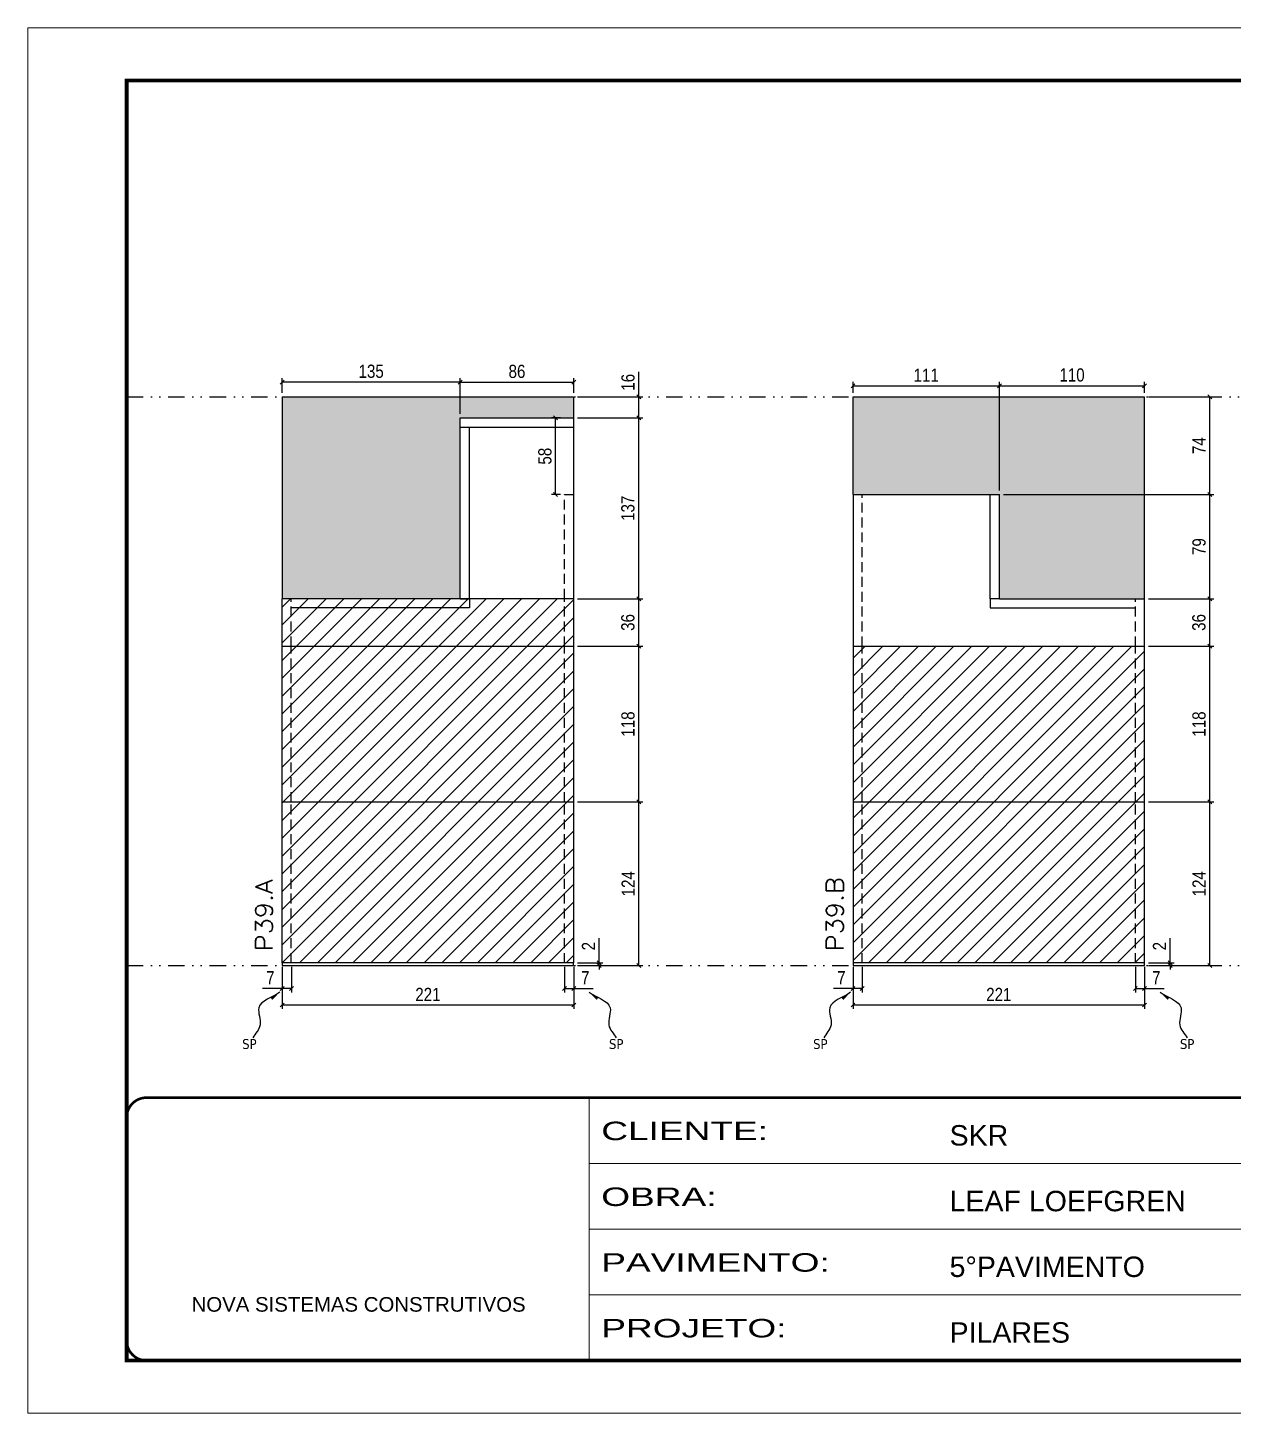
# Model space of a CAD drawing. Extents: x 14400 to 27878, y -21631 to 6985.
# Drawn here: x 15998 to 16912, y -6700 to -5650 of the extents above; entities that cross this region are included whole.
import ezdxf

# ---------------------------------------------------------------- set-up
doc = ezdxf.new("R2010")
doc.units = 0
for name, pattern in [('CONTINUO', [0]), ('DASHED', [0.75, 0.5, -0.25]), ('DIVIDE2', [0.625, 0.25, -0.125, 0, -0.125, 0, -0.125]), ('HIDDEN', [0.375, 0.25, -0.125])]:
    doc.linetypes.add(name, pattern=pattern)
for name, color, linetype in [('COTA', 241, 'Continuous'), ('Nível', 160, 'Continuous'), ('Painéis', 200, 'Continuous'), ('SARR_2.2x7', 40, 'Continuous'), ('Sarrafo de Pressão', 42, 'HIDDEN'), ('texto', 7, 'Continuous')]:
    doc.layers.add(name, color=color, linetype=linetype)
for name, color, linetype, lineweight in [('Folhas', 255, 'Continuous', 9), ('Hachura', 251, 'Continuous', 9), ('SARRAFO DE PRESSAO', 251, 'DASHED', 9), ('Texto Seção', 7, 'Continuous', 15)]:
    doc.layers.add(name, color=color, linetype=linetype, lineweight=lineweight)
doc.styles.add('ARIAL', font='arial.ttf')
doc.styles.add('COTA TECNICA', font='techl___.ttf', dxfattribs={"height": 10})
doc.styles.add('COTA TECNICA-50', font='techl___.ttf', dxfattribs={"height": 10})
doc.styles.add('REGUA-120', font='ROMANS.shx', dxfattribs={"height": 15})
doc.styles.get("Standard").update_dxf_attribs({"font": 'arial.ttf'})
doc.styles.add('Tecnologia', font='')
doc.styles.get('Tecnologia').set_extended_font_data('Forgotten Futurist')
doc.dimstyles.new('COTA PAINEL-50', dxfattribs={"dimtxt": 10, "dimasz": 3, "dimexe": 3, "dimexo": 3, "dimgap": 3, "dimtad": 1, "dimdec": 1, "dimzin": 12, "dimdsep": 46, "dimtxsty": 'COTA TECNICA-50', "dimblk1": 'OBLIQUE', "dimblk2": 'OBLIQUE', "dimsah": 1, "dimcen": 0.9, "dimclrd": 4, "dimclre": 4, "dimclrt": 240, "dimadec": 1, "dimazin": 3, "dimtfac": 1, "dimtdec": 1, "dimtmove": 0, "dimatfit": 3, "dimfxl": 1, "dimtolj": 1, "dimtzin": 12, "dimarcsym": 0})
doc.dimstyles.new('PAINEL', dxfattribs={"dimtxt": 10, "dimasz": 3, "dimexe": 3, "dimexo": 3, "dimgap": 3, "dimtad": 1, "dimdec": 1, "dimzin": 12, "dimdsep": 46, "dimtxsty": 'COTA TECNICA', "dimblk1": 'OBLIQUE', "dimblk2": 'OBLIQUE', "dimsah": 1, "dimcen": 0.9, "dimclrd": 4, "dimclre": 4, "dimclrt": 240, "dimadec": 1, "dimazin": 3, "dimtfac": 1, "dimtdec": 1, "dimtmove": 0, "dimatfit": 3, "dimfxl": 1, "dimtolj": 1, "dimtzin": 12, "dimarcsym": 0})
doc.dimstyles.get("Standard").update_dxf_attribs({"dimtxt": 0.18, "dimasz": 0.18, "dimexe": 0.18, "dimexo": 0.0625, "dimgap": 0.09, "dimtad": 0, "dimtih": 1, "dimtoh": 1, "dimdec": 4, "dimzin": 0, "dimdsep": 46, "dimtxsty": 'Standard', "dimcen": 0.09, "dimadec": 0, "dimazin": 0, "dimtfac": 1, "dimtdec": 4, "dimtofl": 0, "dimtmove": 0, "dimatfit": 3, "dimfxl": 1, "dimtolj": 1, "dimtzin": 0, "dimarcsym": 0})

# ---------------------------------------------------------------- blocks, each defined once
blk = doc.blocks.new('9999999999')
at = {"color": 30, "linetype": 'CONTINUO'}
for p, q in [((98564.6, 34230.2), (98564.6, 34429.4)), ((98564.6, 34379.6), (99584, 34379.6)), ((98564.6, 34329.8), (99488, 34329.8)), ((98564.6, 34280), (99488, 34280))]:
    blk.add_line(p, q, dxfattribs=at)
at = {"color": 30, "linetype": 'CONTINUO', "const_width": 2}
blk.add_lwpolyline([(99584, 34230.2), (99584, 34414.4, 0.414214), (99569, 34429.4), (98229, 34429.4, 0.414214), (98214, 34414.4), (98214, 34245.2, 0.414214), (98229, 34230.2), (99584, 34230.2)], format="xyb", dxfattribs=at)
at = {"layer": 'Folhas'}
blk.add_lwpolyline([(98139, 34190.2), (99624, 34190.2), (99624, 35240.2), (98139, 35240.2)], close=True, dxfattribs=at)
at = {"layer": 'Folhas', "color": 30, "const_width": 3}
blk.add_lwpolyline([(98214, 34230.2), (99584, 34230.2), (99584, 35200.2), (98214, 35200.2)], close=True, dxfattribs=at)
at = {"color": 7, "linetype": 'Continuous', "ltscale": 5, "style": 'ARIAL'}
for s, height, p in [('SKR', 15.48, (98837.7, 34393.1)), ('LEAF LOEFGREN', 15.483, (98837.7, 34343.3)), ('5°PAVIMENTO', 15.483, (98837.7, 34293.5)), ('NOVA SISTEMAS CONSTRUTIVOS', 11.059, (98263.2, 34267.2)), ('PILARES', 15.48, (98837.7, 34243.7))]:
    blk.add_text(s, height=height, dxfattribs=at).set_placement(p)
at = {"layer": 'Folhas', "color": 7, "style": 'Tecnologia', "width": 1.5}
for s, p in [('CLIENTE:', (98573.7, 34397.2)), ('OBRA:', (98573.7, 34347.3)), ('PAVIMENTO:', (98573.7, 34297.5)), ('PROJETO:', (98573.7, 34247.7))]:
    blk.add_text(s, height=14, dxfattribs=at).set_placement(p)
blk = doc.blocks.new('_Oblique')
at = {"color": 0, "linetype": 'ByBlock', "lineweight": -2}
blk.add_line((-0.5, -0.5), (0.5, 0.5), dxfattribs=at)
blk = doc.blocks.new('*D4121')
at = {"layer": 'COTA', "color": 4, "lineweight": -2, "transparency": 16777216}
for p, q in [((16191.3, -6361.3), (16191.3, -6393.2)), ((16412.3, -6361.3), (16412.3, -6393.2)), ((16412.3, -6390.2), (16191.3, -6390.2))]:
    blk.add_line(p, q, dxfattribs=at)
at = {"layer": 'Defpoints', "color": 0, "transparency": 16777216}
for p in [(16191.3, -6358.3), (16412.3, -6358.3), (16191.3, -6390.2)]:
    blk.add_point(p, dxfattribs=at)
at = {"layer": 'COTA', "color": 4, "lineweight": -2, "transparency": 16777216, "xscale": 3, "yscale": 3, "zscale": 3, "rotation": 180}
blk.add_blockref('_Oblique', (16191.3, -6390.2), dxfattribs=at)
at = {"layer": 'COTA', "color": 4, "lineweight": -2, "transparency": 16777216, "xscale": 3, "yscale": 3, "zscale": 3}
blk.add_blockref('_Oblique', (16412.3, -6390.2), dxfattribs=at)
at = {"layer": 'COTA', "color": 240, "transparency": 16777216, "insert": (16301.8, -6382.2), "char_height": 10, "attachment_point": 5, "style": 'COTA TECNICA'}
blk.add_mtext('\\A1;221', dxfattribs=at)
blk = doc.blocks.new('*D4122')
at = {"layer": 'COTA', "color": 4, "lineweight": -2, "transparency": 16777216}
for p, q in [((16405.3, -6361.3), (16405.3, -6380.6)), ((16412.3, -6363.3), (16412.3, -6380.6)), ((16405.3, -6377.6), (16412.3, -6377.6)), ((16412.3, -6377.6), (16427, -6377.6))]:
    blk.add_line(p, q, dxfattribs=at)
at = {"layer": 'Defpoints', "color": 0, "transparency": 16777216}
for p in [(16405.3, -6358.3), (16412.3, -6360.3), (16412.3, -6377.6)]:
    blk.add_point(p, dxfattribs=at)
at = {"layer": 'COTA', "color": 4, "lineweight": -2, "transparency": 16777216, "xscale": 3, "yscale": 3, "zscale": 3, "rotation": 180}
blk.add_blockref('_Oblique', (16405.3, -6377.6), dxfattribs=at)
at = {"layer": 'COTA', "color": 4, "lineweight": -2, "transparency": 16777216, "xscale": 3, "yscale": 3, "zscale": 3}
blk.add_blockref('_Oblique', (16412.3, -6377.6), dxfattribs=at)
at = {"layer": 'COTA', "color": 240, "transparency": 16777216, "insert": (16421.1, -6369.5), "char_height": 10, "attachment_point": 5, "style": 'COTA TECNICA-50'}
blk.add_mtext('\\A1;7', dxfattribs=at)
blk = doc.blocks.new('*D4123')
at = {"layer": 'COTA', "color": 4, "lineweight": -2, "transparency": 16777216}
for p, q in [((16198.3, -6361.3), (16198.3, -6380.6)), ((16191.3, -6363.3), (16191.3, -6380.6)), ((16191.3, -6377.6), (16176.5, -6377.6)), ((16198.3, -6377.6), (16191.3, -6377.6))]:
    blk.add_line(p, q, dxfattribs=at)
at = {"layer": 'Defpoints', "color": 0, "transparency": 16777216}
for p in [(16191.3, -6360.3), (16198.3, -6358.3), (16191.3, -6377.6)]:
    blk.add_point(p, dxfattribs=at)
at = {"layer": 'COTA', "color": 4, "lineweight": -2, "transparency": 16777216, "xscale": 3, "yscale": 3, "zscale": 3, "rotation": 180}
blk.add_blockref('_Oblique', (16191.3, -6377.6), dxfattribs=at)
at = {"layer": 'COTA', "color": 4, "lineweight": -2, "transparency": 16777216, "xscale": 3, "yscale": 3, "zscale": 3}
blk.add_blockref('_Oblique', (16198.3, -6377.6), dxfattribs=at)
at = {"layer": 'COTA', "color": 240, "transparency": 16777216, "insert": (16182.4, -6369.5), "char_height": 10, "attachment_point": 5, "style": 'COTA TECNICA-50'}
blk.add_mtext('\\A1;7', dxfattribs=at)
blk = doc.blocks.new('*D4124')
at = {"layer": 'COTA', "color": 4, "lineweight": -2, "transparency": 16777216}
for p, q in [((16431.5, -6358.3), (16431.5, -6339.5)), ((16415.3, -6358.3), (16434.5, -6358.3)), ((16415.3, -6360.3), (16434.5, -6360.3)), ((16431.5, -6360.3), (16431.5, -6358.3)), ((16431.5, -6360.3), (16431.5, -6363.3))]:
    blk.add_line(p, q, dxfattribs=at)
at = {"layer": 'Defpoints', "color": 0, "transparency": 16777216}
for p in [(16412.3, -6358.3), (16412.3, -6360.3), (16431.5, -6360.3)]:
    blk.add_point(p, dxfattribs=at)
at = {"layer": 'COTA', "color": 4, "lineweight": -2, "transparency": 16777216, "xscale": 3, "yscale": 3, "zscale": 3}
for p, rotation in [((16431.5, -6358.3), 270), ((16431.5, -6360.3), 90)]:
    blk.add_blockref('_Oblique', p, dxfattribs=dict(at, rotation=rotation))
at = {"layer": 'COTA', "color": 240, "transparency": 16777216, "insert": (16423.5, -6345.6), "char_height": 10, "attachment_point": 5, "rotation": 90, "style": 'COTA TECNICA-50'}
blk.add_mtext('\\A1;2', dxfattribs=at)
blk = doc.blocks.new('*D4118')
at = {"layer": 'COTA', "color": 4, "linetype": 'ByBlock', "lineweight": -2, "transparency": 16777216}
for p, q in [((16415.3, -6236.3), (16464.6, -6236.3)), ((16461.6, -6360.3), (16461.6, -6236.3)), ((16415.3, -6360.3), (16464.6, -6360.3))]:
    blk.add_line(p, q, dxfattribs=at)
at = {"layer": 'Defpoints', "color": 0, "linetype": 'ByBlock', "transparency": 16777216}
for p in [(16412.3, -6236.3), (16461.6, -6236.3), (16412.3, -6360.3)]:
    blk.add_point(p, dxfattribs=at)
at = {"layer": 'COTA', "color": 4, "linetype": 'ByBlock', "lineweight": -2, "transparency": 16777216, "xscale": 3, "yscale": 3, "zscale": 3}
for p, rotation in [((16461.6, -6236.3), 90), ((16461.6, -6360.3), 270)]:
    blk.add_blockref('_Oblique', p, dxfattribs=dict(at, rotation=rotation))
at = {"layer": 'COTA', "color": 240, "linetype": 'ByBlock', "transparency": 16777216, "insert": (16453.6, -6298.3), "char_height": 10, "attachment_point": 5, "rotation": 90, "style": 'COTA TECNICA'}
blk.add_mtext('\\A1;124', dxfattribs=at)
blk = doc.blocks.new('*D4119')
at = {"layer": 'COTA', "color": 4, "lineweight": -2, "transparency": 16777216}
for p, q in [((16415.3, -6118.3), (16464.6, -6118.3)), ((16461.6, -6236.3), (16461.6, -6118.3)), ((16415.3, -6236.3), (16464.6, -6236.3))]:
    blk.add_line(p, q, dxfattribs=at)
at = {"layer": 'Defpoints', "color": 0, "transparency": 16777216}
for p in [(16412.3, -6118.3), (16461.6, -6118.3), (16412.3, -6236.3)]:
    blk.add_point(p, dxfattribs=at)
at = {"layer": 'COTA', "color": 4, "lineweight": -2, "transparency": 16777216, "xscale": 3, "yscale": 3, "zscale": 3}
for p, rotation in [((16461.6, -6118.3), 90), ((16461.6, -6236.3), 270)]:
    blk.add_blockref('_Oblique', p, dxfattribs=dict(at, rotation=rotation))
at = {"layer": 'COTA', "color": 240, "transparency": 16777216, "insert": (16453.5, -6177.3), "char_height": 10, "attachment_point": 5, "rotation": 90, "style": 'COTA TECNICA'}
blk.add_mtext('\\A1;118', dxfattribs=at)
blk = doc.blocks.new('*D4129')
at = {"layer": 'COTA', "color": 4, "lineweight": -2, "transparency": 16777216}
for p, q in [((16415.3, -6082.3), (16464.6, -6082.3)), ((16461.6, -6118.3), (16461.6, -6082.3)), ((16415.3, -6118.3), (16464.6, -6118.3))]:
    blk.add_line(p, q, dxfattribs=at)
at = {"layer": 'Defpoints', "color": 0, "transparency": 16777216}
for p in [(16412.3, -6082.3), (16461.6, -6082.3), (16412.3, -6118.3)]:
    blk.add_point(p, dxfattribs=at)
at = {"layer": 'COTA', "color": 4, "lineweight": -2, "transparency": 16777216, "xscale": 3, "yscale": 3, "zscale": 3}
for p, rotation in [((16461.6, -6082.3), 90), ((16461.6, -6118.3), 270)]:
    blk.add_blockref('_Oblique', p, dxfattribs=dict(at, rotation=rotation))
at = {"layer": 'COTA', "color": 240, "transparency": 16777216, "insert": (16453.4, -6100.3), "char_height": 10, "attachment_point": 5, "rotation": 90, "style": 'COTA TECNICA'}
blk.add_mtext('\\A1;36', dxfattribs=at)
blk = doc.blocks.new('*D4120')
at = {"layer": 'COTA', "color": 4, "lineweight": -2, "transparency": 16777216}
for p, q in [((16461.6, -5929.3), (16461.6, -5910.3)), ((16415.3, -5929.3), (16464.6, -5929.3)), ((16461.6, -5945.3), (16461.6, -5929.3)), ((16415.3, -5945.3), (16464.6, -5945.3))]:
    blk.add_line(p, q, dxfattribs=at)
at = {"layer": 'Defpoints', "color": 0, "transparency": 16777216}
for p in [(16412.3, -5929.3), (16461.6, -5929.3), (16412.3, -5945.3)]:
    blk.add_point(p, dxfattribs=at)
at = {"layer": 'COTA', "color": 4, "lineweight": -2, "transparency": 16777216, "xscale": 3, "yscale": 3, "zscale": 3}
for p, rotation in [((16461.6, -5929.3), 90), ((16461.6, -5945.3), 270)]:
    blk.add_blockref('_Oblique', p, dxfattribs=dict(at, rotation=rotation))
at = {"layer": 'COTA', "color": 240, "transparency": 16777216, "insert": (16453.5, -5918.3), "char_height": 10, "attachment_point": 5, "rotation": 90, "style": 'COTA TECNICA'}
blk.add_mtext('\\A1;16', dxfattribs=at)
blk = doc.blocks.new('*D4128')
at = {"layer": 'COTA', "color": 4, "lineweight": -2, "transparency": 16777216}
for p, q in [((16191.3, -5926.3), (16191.3, -5915.2)), ((16326.3, -5918.2), (16191.3, -5918.2)), ((16326.3, -5942.3), (16326.3, -5915.2))]:
    blk.add_line(p, q, dxfattribs=at)
at = {"layer": 'Defpoints', "color": 0, "transparency": 16777216}
for p in [(16191.3, -5918.2), (16191.3, -5929.3), (16326.3, -5945.3)]:
    blk.add_point(p, dxfattribs=at)
at = {"layer": 'COTA', "color": 4, "lineweight": -2, "transparency": 16777216, "xscale": 3, "yscale": 3, "zscale": 3, "rotation": 180}
blk.add_blockref('_Oblique', (16191.3, -5918.2), dxfattribs=at)
at = {"layer": 'COTA', "color": 4, "lineweight": -2, "transparency": 16777216, "xscale": 3, "yscale": 3, "zscale": 3}
blk.add_blockref('_Oblique', (16326.3, -5918.2), dxfattribs=at)
at = {"layer": 'COTA', "color": 240, "transparency": 16777216, "insert": (16258.8, -5910), "char_height": 10, "attachment_point": 5, "style": 'COTA TECNICA'}
blk.add_mtext('\\A1;135', dxfattribs=at)
blk = doc.blocks.new('*D4125')
at = {"layer": 'COTA', "color": 4, "lineweight": -2, "transparency": 16777216}
for p, q in [((16402.3, -5945.3), (16395.6, -5945.3)), ((16398.6, -6003.3), (16398.6, -5945.3)), ((16402.3, -6003.3), (16395.6, -6003.3))]:
    blk.add_line(p, q, dxfattribs=at)
at = {"layer": 'Defpoints', "color": 0, "transparency": 16777216}
for p in [(16398.6, -5945.3), (16405.3, -5945.3), (16405.3, -6003.3)]:
    blk.add_point(p, dxfattribs=at)
at = {"layer": 'COTA', "color": 4, "lineweight": -2, "transparency": 16777216, "xscale": 3, "yscale": 3, "zscale": 3}
for p, rotation in [((16398.6, -5945.3), 90), ((16398.6, -6003.3), 270)]:
    blk.add_blockref('_Oblique', p, dxfattribs=dict(at, rotation=rotation))
at = {"layer": 'COTA', "color": 240, "transparency": 16777216, "insert": (16390.5, -5974.3), "char_height": 10, "attachment_point": 5, "rotation": 90, "style": 'COTA TECNICA'}
blk.add_mtext('\\A1;58', dxfattribs=at)
blk = doc.blocks.new('*D4126')
at = {"layer": 'COTA', "color": 4, "lineweight": -2, "transparency": 16777216}
for p, q in [((16415.3, -5945.3), (16464.6, -5945.3)), ((16461.6, -6082.3), (16461.6, -5945.3)), ((16415.3, -6082.3), (16464.6, -6082.3))]:
    blk.add_line(p, q, dxfattribs=at)
at = {"layer": 'Defpoints', "color": 0, "transparency": 16777216}
for p in [(16412.3, -5945.3), (16461.6, -5945.3), (16412.3, -6082.3)]:
    blk.add_point(p, dxfattribs=at)
at = {"layer": 'COTA', "color": 4, "lineweight": -2, "transparency": 16777216, "xscale": 3, "yscale": 3, "zscale": 3}
for p, rotation in [((16461.6, -5945.3), 90), ((16461.6, -6082.3), 270)]:
    blk.add_blockref('_Oblique', p, dxfattribs=dict(at, rotation=rotation))
at = {"layer": 'COTA', "color": 240, "transparency": 16777216, "insert": (16453.4, -6013.8), "char_height": 10, "attachment_point": 5, "rotation": 90, "style": 'COTA TECNICA'}
blk.add_mtext('\\A1;137', dxfattribs=at)
blk = doc.blocks.new('*D4127')
at = {"layer": 'COTA', "color": 4, "lineweight": -2, "transparency": 16777216}
for p, q in [((16326.3, -5942.3), (16326.3, -5915.2)), ((16326.3, -5918.2), (16412.3, -5918.2)), ((16412.3, -5926.3), (16412.3, -5915.2))]:
    blk.add_line(p, q, dxfattribs=at)
at = {"layer": 'Defpoints', "color": 0, "transparency": 16777216}
for p in [(16412.3, -5918.2), (16412.3, -5929.3), (16326.3, -5945.3)]:
    blk.add_point(p, dxfattribs=at)
at = {"layer": 'COTA', "color": 4, "lineweight": -2, "transparency": 16777216, "xscale": 3, "yscale": 3, "zscale": 3, "rotation": 180}
blk.add_blockref('_Oblique', (16326.3, -5918.2), dxfattribs=at)
at = {"layer": 'COTA', "color": 4, "lineweight": -2, "transparency": 16777216, "xscale": 3, "yscale": 3, "zscale": 3}
blk.add_blockref('_Oblique', (16412.3, -5918.2), dxfattribs=at)
at = {"layer": 'COTA', "color": 240, "transparency": 16777216, "insert": (16369.3, -5910.1), "char_height": 10, "attachment_point": 5, "style": 'COTA TECNICA'}
blk.add_mtext('\\A1;86', dxfattribs=at)
blk = doc.blocks.new('*D4130')
at = {"layer": 'COTA', "color": 4, "lineweight": -2, "transparency": 16777216}
for p, q in [((16624, -6361.3), (16624, -6393.2)), ((16845, -6361.3), (16845, -6393.2)), ((16845, -6390.2), (16624, -6390.2))]:
    blk.add_line(p, q, dxfattribs=at)
at = {"layer": 'Defpoints', "color": 0, "transparency": 16777216}
for p in [(16624, -6358.3), (16845, -6358.3), (16624, -6390.2)]:
    blk.add_point(p, dxfattribs=at)
at = {"layer": 'COTA', "color": 4, "lineweight": -2, "transparency": 16777216, "xscale": 3, "yscale": 3, "zscale": 3, "rotation": 180}
blk.add_blockref('_Oblique', (16624, -6390.2), dxfattribs=at)
at = {"layer": 'COTA', "color": 4, "lineweight": -2, "transparency": 16777216, "xscale": 3, "yscale": 3, "zscale": 3}
blk.add_blockref('_Oblique', (16845, -6390.2), dxfattribs=at)
at = {"layer": 'COTA', "color": 240, "transparency": 16777216, "insert": (16734.5, -6382.2), "char_height": 10, "attachment_point": 5, "style": 'COTA TECNICA'}
blk.add_mtext('\\A1;221', dxfattribs=at)
blk = doc.blocks.new('*D4131')
at = {"layer": 'COTA', "color": 4, "lineweight": -2, "transparency": 16777216}
for p, q in [((16838, -6361.3), (16838, -6380.6)), ((16845, -6363.3), (16845, -6380.6)), ((16838, -6377.6), (16845, -6377.6)), ((16845, -6377.6), (16859.8, -6377.6))]:
    blk.add_line(p, q, dxfattribs=at)
at = {"layer": 'Defpoints', "color": 0, "transparency": 16777216}
for p in [(16838, -6358.3), (16845, -6360.3), (16845, -6377.6)]:
    blk.add_point(p, dxfattribs=at)
at = {"layer": 'COTA', "color": 4, "lineweight": -2, "transparency": 16777216, "xscale": 3, "yscale": 3, "zscale": 3, "rotation": 180}
blk.add_blockref('_Oblique', (16838, -6377.6), dxfattribs=at)
at = {"layer": 'COTA', "color": 4, "lineweight": -2, "transparency": 16777216, "xscale": 3, "yscale": 3, "zscale": 3}
blk.add_blockref('_Oblique', (16845, -6377.6), dxfattribs=at)
at = {"layer": 'COTA', "color": 240, "transparency": 16777216, "insert": (16853.9, -6369.5), "char_height": 10, "attachment_point": 5, "style": 'COTA TECNICA-50'}
blk.add_mtext('\\A1;7', dxfattribs=at)
blk = doc.blocks.new('*D4132')
at = {"layer": 'COTA', "color": 4, "lineweight": -2, "transparency": 16777216}
for p, q in [((16631, -6361.3), (16631, -6380.6)), ((16624, -6363.3), (16624, -6380.6)), ((16624, -6377.6), (16609.3, -6377.6)), ((16631, -6377.6), (16624, -6377.6))]:
    blk.add_line(p, q, dxfattribs=at)
at = {"layer": 'Defpoints', "color": 0, "transparency": 16777216}
for p in [(16624, -6360.3), (16631, -6358.3), (16624, -6377.6)]:
    blk.add_point(p, dxfattribs=at)
at = {"layer": 'COTA', "color": 4, "lineweight": -2, "transparency": 16777216, "xscale": 3, "yscale": 3, "zscale": 3, "rotation": 180}
blk.add_blockref('_Oblique', (16624, -6377.6), dxfattribs=at)
at = {"layer": 'COTA', "color": 4, "lineweight": -2, "transparency": 16777216, "xscale": 3, "yscale": 3, "zscale": 3}
blk.add_blockref('_Oblique', (16631, -6377.6), dxfattribs=at)
at = {"layer": 'COTA', "color": 240, "transparency": 16777216, "insert": (16615.2, -6369.5), "char_height": 10, "attachment_point": 5, "style": 'COTA TECNICA-50'}
blk.add_mtext('\\A1;7', dxfattribs=at)
blk = doc.blocks.new('*D4133')
at = {"layer": 'COTA', "color": 4, "lineweight": -2, "transparency": 16777216}
for p, q in [((16864.3, -6358.3), (16864.3, -6339.5)), ((16848, -6358.3), (16867.3, -6358.3)), ((16848, -6360.3), (16867.3, -6360.3)), ((16864.3, -6360.3), (16864.3, -6358.3)), ((16864.3, -6360.3), (16864.3, -6363.3))]:
    blk.add_line(p, q, dxfattribs=at)
at = {"layer": 'Defpoints', "color": 0, "transparency": 16777216}
for p in [(16845, -6358.3), (16845, -6360.3), (16864.3, -6360.3)]:
    blk.add_point(p, dxfattribs=at)
at = {"layer": 'COTA', "color": 4, "lineweight": -2, "transparency": 16777216, "xscale": 3, "yscale": 3, "zscale": 3}
for p, rotation in [((16864.3, -6358.3), 270), ((16864.3, -6360.3), 90)]:
    blk.add_blockref('_Oblique', p, dxfattribs=dict(at, rotation=rotation))
at = {"layer": 'COTA', "color": 240, "transparency": 16777216, "insert": (16856.3, -6345.6), "char_height": 10, "attachment_point": 5, "rotation": 90, "style": 'COTA TECNICA-50'}
blk.add_mtext('\\A1;2', dxfattribs=at)
blk = doc.blocks.new('*D4134')
at = {"layer": 'COTA', "color": 4, "linetype": 'ByBlock', "lineweight": -2, "transparency": 16777216}
for p, q in [((16848, -6236.3), (16897.4, -6236.3)), ((16894.4, -6360.3), (16894.4, -6236.3)), ((16848, -6360.3), (16897.4, -6360.3))]:
    blk.add_line(p, q, dxfattribs=at)
at = {"layer": 'Defpoints', "color": 0, "linetype": 'ByBlock', "transparency": 16777216}
for p in [(16845, -6236.3), (16894.4, -6236.3), (16845, -6360.3)]:
    blk.add_point(p, dxfattribs=at)
at = {"layer": 'COTA', "color": 4, "linetype": 'ByBlock', "lineweight": -2, "transparency": 16777216, "xscale": 3, "yscale": 3, "zscale": 3}
for p, rotation in [((16894.4, -6236.3), 90), ((16894.4, -6360.3), 270)]:
    blk.add_blockref('_Oblique', p, dxfattribs=dict(at, rotation=rotation))
at = {"layer": 'COTA', "color": 240, "linetype": 'ByBlock', "transparency": 16777216, "insert": (16886.3, -6298.3), "char_height": 10, "attachment_point": 5, "rotation": 90, "style": 'COTA TECNICA'}
blk.add_mtext('\\A1;124', dxfattribs=at)
blk = doc.blocks.new('*D4135')
at = {"layer": 'COTA', "color": 4, "lineweight": -2, "transparency": 16777216}
for p, q in [((16848, -6118.3), (16897.4, -6118.3)), ((16894.4, -6236.3), (16894.4, -6118.3)), ((16848, -6236.3), (16897.4, -6236.3))]:
    blk.add_line(p, q, dxfattribs=at)
at = {"layer": 'Defpoints', "color": 0, "transparency": 16777216}
for p in [(16845, -6118.3), (16894.4, -6118.3), (16845, -6236.3)]:
    blk.add_point(p, dxfattribs=at)
at = {"layer": 'COTA', "color": 4, "lineweight": -2, "transparency": 16777216, "xscale": 3, "yscale": 3, "zscale": 3}
for p, rotation in [((16894.4, -6118.3), 90), ((16894.4, -6236.3), 270)]:
    blk.add_blockref('_Oblique', p, dxfattribs=dict(at, rotation=rotation))
at = {"layer": 'COTA', "color": 240, "transparency": 16777216, "insert": (16886.3, -6177.3), "char_height": 10, "attachment_point": 5, "rotation": 90, "style": 'COTA TECNICA'}
blk.add_mtext('\\A1;118', dxfattribs=at)
blk = doc.blocks.new('*D4138')
at = {"layer": 'COTA', "color": 4, "lineweight": -2, "transparency": 16777216}
for p, q in [((16848, -6082.3), (16897.4, -6082.3)), ((16894.4, -6118.3), (16894.4, -6082.3)), ((16848, -6118.3), (16897.4, -6118.3))]:
    blk.add_line(p, q, dxfattribs=at)
at = {"layer": 'Defpoints', "color": 0, "transparency": 16777216}
for p in [(16845, -6082.3), (16894.4, -6082.3), (16845, -6118.3)]:
    blk.add_point(p, dxfattribs=at)
at = {"layer": 'COTA', "color": 4, "lineweight": -2, "transparency": 16777216, "xscale": 3, "yscale": 3, "zscale": 3}
for p, rotation in [((16894.4, -6082.3), 90), ((16894.4, -6118.3), 270)]:
    blk.add_blockref('_Oblique', p, dxfattribs=dict(at, rotation=rotation))
at = {"layer": 'COTA', "color": 240, "transparency": 16777216, "insert": (16886.2, -6100.3), "char_height": 10, "attachment_point": 5, "rotation": 90, "style": 'COTA TECNICA'}
blk.add_mtext('\\A1;36', dxfattribs=at)
blk = doc.blocks.new('*D4139')
at = {"layer": 'COTA', "color": 4, "lineweight": -2, "transparency": 16777216}
for p, q in [((16738, -6003.3), (16897.4, -6003.3)), ((16894.4, -6082.3), (16894.4, -6003.3)), ((16848, -6082.3), (16897.4, -6082.3))]:
    blk.add_line(p, q, dxfattribs=at)
at = {"layer": 'Defpoints', "color": 0, "transparency": 16777216}
for p in [(16735, -6003.3), (16894.4, -6003.3), (16845, -6082.3)]:
    blk.add_point(p, dxfattribs=at)
at = {"layer": 'COTA', "color": 4, "lineweight": -2, "transparency": 16777216, "xscale": 3, "yscale": 3, "zscale": 3}
for p, rotation in [((16894.4, -6003.3), 90), ((16894.4, -6082.3), 270)]:
    blk.add_blockref('_Oblique', p, dxfattribs=dict(at, rotation=rotation))
at = {"layer": 'COTA', "color": 240, "transparency": 16777216, "insert": (16886.3, -6042.8), "char_height": 10, "attachment_point": 5, "rotation": 90, "style": 'COTA TECNICA'}
blk.add_mtext('\\A1;79', dxfattribs=at)
blk = doc.blocks.new('*D4140')
at = {"layer": 'COTA', "color": 4, "lineweight": -2, "transparency": 16777216}
for p, q in [((16735, -6000.3), (16735, -5917.9)), ((16735, -5920.9), (16845, -5920.9)), ((16845, -5926.3), (16845, -5917.9))]:
    blk.add_line(p, q, dxfattribs=at)
at = {"layer": 'Defpoints', "color": 0, "transparency": 16777216}
for p in [(16845, -5920.9), (16845, -5929.3), (16735, -6003.3)]:
    blk.add_point(p, dxfattribs=at)
at = {"layer": 'COTA', "color": 4, "lineweight": -2, "transparency": 16777216, "xscale": 3, "yscale": 3, "zscale": 3, "rotation": 180}
blk.add_blockref('_Oblique', (16735, -5920.9), dxfattribs=at)
at = {"layer": 'COTA', "color": 4, "lineweight": -2, "transparency": 16777216, "xscale": 3, "yscale": 3, "zscale": 3}
blk.add_blockref('_Oblique', (16845, -5920.9), dxfattribs=at)
at = {"layer": 'COTA', "color": 240, "transparency": 16777216, "insert": (16790, -5912.8), "char_height": 10, "attachment_point": 5, "style": 'COTA TECNICA'}
blk.add_mtext('\\A1;110', dxfattribs=at)
blk = doc.blocks.new('*D4137')
at = {"layer": 'COTA', "color": 4, "lineweight": -2, "transparency": 16777216}
for p, q in [((16624, -5926.3), (16624, -5917.9)), ((16624, -5920.9), (16735, -5920.9)), ((16735, -6000.3), (16735, -5917.9))]:
    blk.add_line(p, q, dxfattribs=at)
at = {"layer": 'Defpoints', "color": 0, "transparency": 16777216}
for p in [(16735, -5920.9), (16624, -5929.3), (16735, -6003.3)]:
    blk.add_point(p, dxfattribs=at)
at = {"layer": 'COTA', "color": 4, "lineweight": -2, "transparency": 16777216, "xscale": 3, "yscale": 3, "zscale": 3, "rotation": 180}
blk.add_blockref('_Oblique', (16624, -5920.9), dxfattribs=at)
at = {"layer": 'COTA', "color": 4, "lineweight": -2, "transparency": 16777216, "xscale": 3, "yscale": 3, "zscale": 3}
blk.add_blockref('_Oblique', (16735, -5920.9), dxfattribs=at)
at = {"layer": 'COTA', "color": 240, "transparency": 16777216, "insert": (16679.5, -5912.9), "char_height": 10, "attachment_point": 5, "style": 'COTA TECNICA'}
blk.add_mtext('\\A1;111', dxfattribs=at)
blk = doc.blocks.new('*D4136')
at = {"layer": 'COTA', "color": 4, "lineweight": -2, "transparency": 16777216}
for p, q in [((16848, -5929.3), (16897.4, -5929.3)), ((16894.4, -6003.3), (16894.4, -5929.3)), ((16738, -6003.3), (16897.4, -6003.3))]:
    blk.add_line(p, q, dxfattribs=at)
at = {"layer": 'Defpoints', "color": 0, "transparency": 16777216}
for p in [(16845, -5929.3), (16894.4, -5929.3), (16735, -6003.3)]:
    blk.add_point(p, dxfattribs=at)
at = {"layer": 'COTA', "color": 4, "lineweight": -2, "transparency": 16777216, "xscale": 3, "yscale": 3, "zscale": 3}
for p, rotation in [((16894.4, -5929.3), 90), ((16894.4, -6003.3), 270)]:
    blk.add_blockref('_Oblique', p, dxfattribs=dict(at, rotation=rotation))
at = {"layer": 'COTA', "color": 240, "transparency": 16777216, "insert": (16886.3, -5966.3), "char_height": 10, "attachment_point": 5, "rotation": 90, "style": 'COTA TECNICA'}
blk.add_mtext('\\A1;74', dxfattribs=at)

msp = doc.modelspace()

# ---------------------------------------------------------------- hatches: boundary and pattern name
at = {"layer": 'COTA'}
h = msp.add_hatch(dxfattribs=at)
h.set_pattern_fill('AR-CONC', color=256, scale=0.03)
h.set_pattern_definition([(50, (0, -1148.575), (5.4655401, -0.4781726), [0.5715, -6.2865]), (355, (0, -1148.575), (-1.0573026, 5.7317054), [0.4572, -5.0292175]), (100.451445, (0.4555, -1148.615), (4.4082374, 5.2535326), [0.4857003, -5.3427073]), (46.1842, (0, -1147.051), (8.1323712, -1.2612698), [0.85725, -9.42975]), (96.63556, (0.678, -1147.156), (7.122124, 7.4227837), [0.7285507, -8.0140682]), (351.18415, (0, -1147.051), (7.122124, 7.4227837), [0.685799, -7.543792]), (21, (0.762, -1147.432), (4.5484317, -3.067956), [0.5715, -6.2865]), (326, (0.762, -1147.432), (1.8540609, 5.525639), [0.4572, -5.0292]), (71.451445, (1.141, -1147.688), (6.4024926, 2.457683), [0.4857003, -5.3426981]), (37.5, (0, -1148.5751), (0.0926581, 2.53665117), [0, -4.96824, 0, -5.1054, 0, -5.04825]), (7.5, (0, -1148.575), (2.00458988, 3.00541724), [0, -2.91084, 0, -4.85394, 0, -1.92405]), (327.5, (-1.6993, -1148.5751), (4.06771786, -0.17186232), [0, -1.905, 0, -5.9436, 0, -7.8867]), (317.5, (-2.4613, -1148.575), (4.44387544, 0.7627947), [0, -2.4765, 0, -3.94716, 0, -5.6007])])
h.paths.add_polyline_path([(16326.27, -5945.32), (16412.27, -5945.32), (16412.27, -5929.32), (16191.27, -5929.32), (16191.27, -6082.32), (16326.27, -6082.32)])
h = msp.add_hatch(dxfattribs=at)
h.set_pattern_fill('AR-CONC', color=256, scale=0.03)
h.paths.add_polyline_path([(16845.02, -5929.32), (16624.02, -5929.32), (16624.02, -6003.32), (16735.02, -6003.32), (16735.02, -6082.32), (16845.02, -6082.32)])
at = {"layer": 'Hachura', "linetype": 'ByBlock'}
h = msp.add_hatch(dxfattribs=at)
h.set_pattern_fill('ANSI31', color=256, scale=3)
h.paths.add_polyline_path([(16412.27, -6082.32), (16191.27, -6082.32), (16191.27, -6118.32), (16412.27, -6118.32)])
h.paths.add_polyline_path([(16412.27, -6118.32), (16191.27, -6118.32), (16191.27, -6236.32), (16412.27, -6236.32)])
h.paths.add_polyline_path([(16412.27, -6236.32), (16191.27, -6236.32), (16191.27, -6358.32), (16412.27, -6358.32)])
h.paths.add_polyline_path([(16845.02, -6236.32), (16624.02, -6236.32), (16624.02, -6358.32), (16845.02, -6358.32)])
h.paths.add_polyline_path([(16845.02, -6118.32), (16624.02, -6118.32), (16624.02, -6236.32), (16845.02, -6236.32)])

# ---------------------------------------------------------------- linework, layer by layer
at = {"layer": 'COTA'}
for p, q in [((16191.27, -5929.32), (16412.27, -5929.32)), ((16191.27, -5929.32), (16191.27, -6082.32)), ((16412.27, -5929.32), (16412.27, -5945.32)), ((16624.02, -5929.32), (16845.02, -5929.32)), ((16624.02, -6003.32), (16624.02, -5929.32)), ((16845.02, -6082.32), (16845.02, -5929.32)), ((16405.27, -6003.32), (16412.27, -6003.32)), ((16326.27, -6082.32), (16333.27, -6082.32)), ((16333.27, -6082.32), (16333.27, -6089.32)), ((16735.02, -6082.32), (16728.02, -6082.32)), ((16728.02, -6082.32), (16728.02, -6089.32))]:
    msp.add_line(p, q, dxfattribs=at)
at = {"layer": 'Nível', "color": 4, "linetype": 'DIVIDE2', "ltscale": 50}
for p, q in [((16073.47, -5929.32), (17443.47, -5929.32)), ((16073.47, -6360.32), (17443.47, -6360.32))]:
    msp.add_line(p, q, dxfattribs=at)
at = {"layer": 'Painéis'}
for p, q in [((16326.27, -5945.32), (16412.27, -5945.32)), ((16326.27, -6082.32), (16326.27, -5945.32)), ((16412.27, -5945.32), (16412.27, -6358.32)), ((16624.02, -6003.32), (16624.02, -6358.32)), ((16624.02, -6003.32), (16735.02, -6003.32)), ((16735.02, -6082.32), (16735.02, -6003.32)), ((16191.27, -6358.32), (16191.27, -6082.32)), ((16412.27, -6082.32), (16191.27, -6082.32)), ((16735.02, -6082.32), (16845.02, -6082.32)), ((16845.02, -6358.32), (16845.02, -6082.32)), ((16191.27, -6118.32), (16412.27, -6118.32)), ((16624.02, -6118.32), (16845.02, -6118.32)), ((16191.27, -6236.32), (16412.27, -6236.32)), ((16624.02, -6236.32), (16845.02, -6236.32))]:
    msp.add_line(p, q, dxfattribs=at)
for points in [[(16412.27, -6358.32), (16191.27, -6358.32), (16191.27, -6360.32), (16412.27, -6360.32)], [(16845.02, -6358.32), (16624.02, -6358.32), (16624.02, -6360.32), (16845.02, -6360.32)]]:
    msp.add_lwpolyline(points, close=True, dxfattribs=at)
at = {"layer": 'SARR_2.2x7'}
for p, q in [((16326.27, -5952.32), (16412.27, -5952.32)), ((16333.27, -6082.32), (16333.27, -5952.32)), ((16728.02, -6082.32), (16728.02, -6003.32)), ((16333.27, -6089.32), (16198.27, -6089.32)), ((16728.02, -6089.32), (16838.02, -6089.32))]:
    msp.add_line(p, q, dxfattribs=at)
at = {"layer": 'Sarrafo de Pressão', "ltscale": 30}
for p, q in [((16405.27, -6082.32), (16405.27, -6003.32)), ((16631.02, -6118.32), (16631.02, -6003.32)), ((16198.27, -6118.32), (16198.27, -6082.32)), ((16405.27, -6118.32), (16405.27, -6082.32)), ((16838.02, -6118.32), (16838.02, -6082.32)), ((16198.27, -6236.32), (16198.27, -6118.32)), ((16405.27, -6236.32), (16405.27, -6118.32)), ((16631.02, -6236.32), (16631.02, -6118.32)), ((16838.02, -6236.32), (16838.02, -6118.32)), ((16198.27, -6358.32), (16198.27, -6236.32)), ((16405.27, -6358.32), (16405.27, -6236.32)), ((16631.02, -6358.32), (16631.02, -6236.32)), ((16838.02, -6358.32), (16838.02, -6236.32))]:
    msp.add_line(p, q, dxfattribs=at)

# ---------------------------------------------------------------- block references
at = {"layer": 'SARRAFO DE PRESSAO', "color": 6, "linetype": 'ByBlock'}
msp.add_blockref('9999999999', (-82140.51, -40889.8), dxfattribs=at)

# ---------------------------------------------------------------- texts
at = {"layer": 'texto', "color": 0, "char_height": 7.5, "attachment_point": 5}
for insert in [(16166.5, -6419.81), (16444.52, -6419.81), (16599.24, -6419.81), (16877.27, -6419.81)]:
    msp.add_mtext('{\\fTahoma|b0|i0|c0|p34;\\C4;SP}', dxfattribs=dict(at, insert=insert))
at = {"layer": 'Texto Seção', "style": 'REGUA-120', "width": 1.1}
for s, p in [('P39.A', (16184.03, -6349.55)), ('P39.B', (16616.77, -6349.55))]:
    msp.add_text(s, height=13, rotation=90, dxfattribs=at).set_placement(p)

# ---------------------------------------------------------------- dimensions: what is measured, and where the dimension line sits
at = {"layer": 'COTA'}
for base, p1, p2, dimstyle, picture, middle in [((16191.27, -5918.24), (16326.27, -5945.32), (16191.27, -5929.32), 'PAINEL', '*D4128', (16258.77, -5910.02)), ((16412.27, -5918.24), (16326.27, -5945.32), (16412.27, -5929.32), 'PAINEL', '*D4127', (16369.27, -5910.12)), ((16735.02, -5920.94), (16624.02, -5929.32), (16735.02, -6003.32), 'PAINEL', '*D4137', (16679.52, -5912.88)), ((16845.02, -5920.94), (16735.02, -6003.32), (16845.02, -5929.32), 'PAINEL', '*D4140', (16790.02, -5912.84)), ((16412.27, -6377.56), (16405.27, -6358.32), (16412.27, -6360.32), 'COTA PAINEL-50', '*D4122', (16421.14, -6369.48)), ((16845.02, -6377.56), (16838.02, -6358.32), (16845.02, -6360.32), 'COTA PAINEL-50', '*D4131', (16853.89, -6369.48))]:
    dim = msp.add_linear_dim(base=base, p1=p1, p2=p2, dimstyle=dimstyle, dxfattribs=at)
    dim.commit()
    dim.dimension.update_dxf_attribs({"geometry": picture, "text_midpoint": middle})
for base, p1, p2, angle, dimstyle, picture, middle in [((16461.64, -5929.32), (16412.27, -5945.32), (16412.27, -5929.32), 90, 'PAINEL', '*D4120', (16453.54, -5918.31)), ((16894.39, -5929.32), (16735.02, -6003.32), (16845.02, -5929.32), 90, 'PAINEL', '*D4136', (16886.32, -5966.32)), ((16398.64, -5945.32), (16405.27, -6003.32), (16405.27, -5945.32), 90, 'PAINEL', '*D4125', (16390.5, -5974.32)), ((16461.64, -5945.32), (16412.27, -6082.32), (16412.27, -5945.32), 90, 'PAINEL', '*D4126', (16453.42, -6013.82)), ((16894.39, -6003.32), (16845.02, -6082.32), (16735.02, -6003.32), 90, 'PAINEL', '*D4139', (16886.29, -6042.82)), ((16461.64, -6082.32), (16412.27, -6118.32), (16412.27, -6082.32), 90, 'PAINEL', '*D4129', (16453.42, -6100.32)), ((16894.39, -6082.32), (16845.02, -6118.32), (16845.02, -6082.32), 90, 'PAINEL', '*D4138', (16886.17, -6100.32)), ((16461.64, -6118.32), (16412.27, -6236.32), (16412.27, -6118.32), 90, 'PAINEL', '*D4119', (16453.55, -6177.32)), ((16894.39, -6118.32), (16845.02, -6236.32), (16845.02, -6118.32), 90, 'PAINEL', '*D4135', (16886.29, -6177.32)), ((16191.27, -6377.56), (16198.27, -6358.32), (16191.27, -6360.32), 180, 'COTA PAINEL-50', '*D4123', (16182.41, -6369.48)), ((16624.02, -6377.56), (16631.02, -6358.32), (16624.02, -6360.32), 180, 'COTA PAINEL-50', '*D4132', (16615.16, -6369.48))]:
    dim = msp.add_linear_dim(base=base, p1=p1, p2=p2, angle=angle, dimstyle=dimstyle, dxfattribs=at)
    dim.commit()
    dim.dimension.update_dxf_attribs({"geometry": picture, "text_midpoint": middle})
at = {"layer": 'COTA', "linetype": 'ByBlock'}
for p1, p2, picture, middle in [((16412.27, -6360.32), (16412.27, -6236.32), '*D4118', (16453.57, -6298.32)), ((16845.02, -6360.32), (16845.02, -6236.32), '*D4134', (16886.32, -6298.32))]:
    dim = msp.add_aligned_dim(p1=p1, p2=p2, distance=-49.37, dimstyle='PAINEL', dxfattribs=at)
    dim.commit()
    dim.dimension.update_dxf_attribs({"geometry": picture, "text_midpoint": middle})
at = {"layer": 'COTA'}
for base, p1, p2, picture, middle in [((16431.53, -6360.32), (16412.27, -6358.32), (16412.27, -6360.32), '*D4124', (16431.53, -6345.57)), ((16864.28, -6360.32), (16845.02, -6358.32), (16845.02, -6360.32), '*D4133', (16864.28, -6345.57))]:
    dim = msp.add_linear_dim(base=base, p1=p1, p2=p2, angle=90, dimstyle='COTA PAINEL-50', dxfattribs=at)
    dim.commit()
    dim.dimension.update_dxf_attribs({"geometry": picture, "text_midpoint": middle, "dimtype": 160})
for base, p1, p2, picture, middle in [((16191.27, -6390.21), (16412.27, -6358.32), (16191.27, -6358.32), '*D4121', (16301.77, -6382.15)), ((16624.02, -6390.21), (16845.02, -6358.32), (16624.02, -6358.32), '*D4130', (16734.52, -6382.15))]:
    dim = msp.add_linear_dim(base=base, p1=p1, p2=p2, angle=180, dimstyle='PAINEL', override={"dimarcsym": 2}, dxfattribs=at)
    dim.commit()
    dim.dimension.update_dxf_attribs({"geometry": picture, "text_midpoint": middle})

# ---------------------------------------------------------------- leaders
at = {"layer": 'COTA', "path_type": 1}
for points in [[(16189.45, -6380.5), (16173.66, -6392.33), (16174.59, -6405.34), (16169.03, -6415.12)], [(16424.1, -6380.5), (16439.89, -6392.33), (16438.96, -6405.34), (16444.52, -6415.12)], [(16622.19, -6380.5), (16606.41, -6392.33), (16607.33, -6405.34), (16601.78, -6415.12)], [(16856.85, -6380.5), (16872.63, -6392.33), (16871.71, -6405.34), (16877.26, -6415.12)]]:
    msp.add_leader(points, dimstyle='Standard', override={"dimasz": 8}, dxfattribs=at)

doc.saveas('drawing.dxf')
